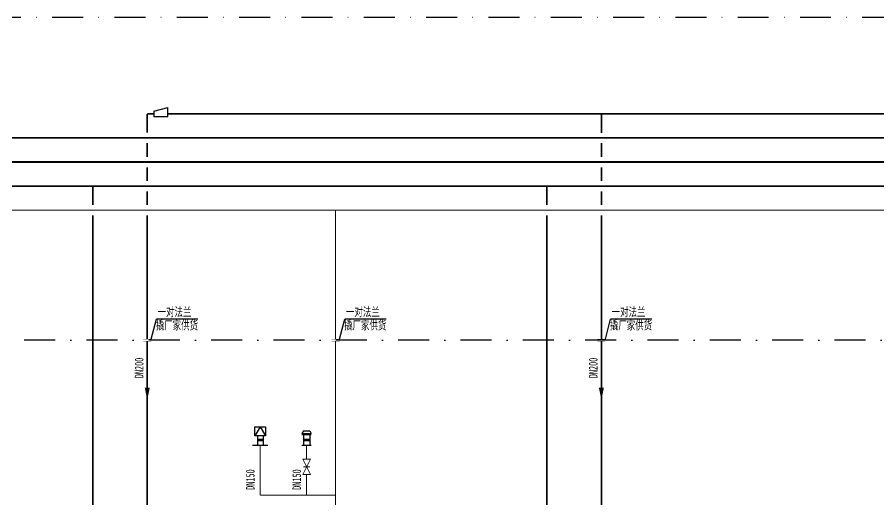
# Model space of a CAD drawing. Header units: millimetres. Extents: x 36820 to 41163, y -3485 to -2358.
# Drawn here: x 38076.7 to 38326.9, y -2850.8 to -2710.6 of the extents above; entities that cross this region are included whole.
import ezdxf

# ---------------------------------------------------------------- set-up
doc = ezdxf.new("R2010")
doc.units = ezdxf.units.MM
doc.header["$LTSCALE"] = 6
doc.linetypes.add('DASHDOT', pattern=[1, 0.5, -0.25, 0, -0.25])
doc.layers.add('bc', color=7, linetype='Continuous')
doc.layers.add('BZC', color=7, linetype='Continuous')
doc.styles.add('HZTXT', font='', dxfattribs={"width": 0.8})
doc.styles.get('HZTXT').set_extended_font_data('NSimSun')

msp = doc.modelspace()

# ---------------------------------------------------------------- linework, layer by layer
at = {"color": 2, "linetype": 'DASHDOT', "ltscale": 3}
msp.add_line((37561.902, -2710.61), (38554.904, -2710.61), dxfattribs=at)
at = {"color": 1}
for p, q in [((38116.388, -2737.906), (38120.388, -2736.806)), ((38116.388, -2737.906), (38120.388, -2736.806)), ((38116.388, -2737.906), (38116.388, -2739.506)), ((38116.388, -2737.906), (38116.388, -2739.506)), ((38120.388, -2739.506), (38116.388, -2739.506)), ((38120.388, -2739.506), (38116.388, -2739.506))]:
    msp.add_line(p, q, dxfattribs=at)
at = {"color": 0}
for p, q in [((38115.619, -2804.131), (38117.08, -2798.359)), ((38129.138, -2798.359), (38117.08, -2798.359)), ((38170.312, -2804.132), (38171.773, -2798.359)), ((38183.831, -2798.359), (38171.773, -2798.359)), ((38247.485, -2804.132), (38248.946, -2798.359)), ((38261.005, -2798.359), (38248.946, -2798.359))]:
    msp.add_line(p, q, dxfattribs=at)
at = {"linetype": 'DASHDOT', "ltscale": 3}
msp.add_line((38540.176, -2804.444), (37990.497, -2804.444), dxfattribs=at)
for p, q in [((38159.846, -2830.751), (38159.372, -2831.588)), ((38159.846, -2830.751), (38161.646, -2830.751)), ((38161.646, -2830.751), (38162.072, -2831.588)), ((38159.846, -2833.234), (38161.646, -2833.234)), ((38159.846, -2833.634), (38161.646, -2833.634))]:
    msp.add_line(p, q)
at = {"color": 7}
for p, q in [((38159.372, -2831.588), (38162.072, -2831.588)), ((38159.372, -2831.859), (38162.072, -2831.859)), ((38159.846, -2831.859), (38159.846, -2835.009)), ((38161.646, -2831.859), (38161.646, -2835.009)), ((38162.072, -2835.009), (38159.372, -2835.009))]:
    msp.add_line(p, q, dxfattribs=at)
at = {"color": 6, "const_width": 0.5}
for points in [[(38120.388, -2738.706), (38476.443, -2738.706)], [(38049.779, -2759.707), (38435.991, -2759.705)], [(38098.606, -2765.194), (38098.606, -2759.706)], [(38230.472, -2765.194), (38230.472, -2759.706)], [(38098.607, -2937.413), (38098.606, -2768.194)], [(38230.473, -2937.413), (38230.472, -2768.194)]]:
    msp.add_lwpolyline(points, dxfattribs=at)
at = {"color": 200, "lineweight": 13, "const_width": 0.3}
for points in [[(37658.582, -2766.694), (38391.323, -2766.694)], [(38169.145, -2804.132), (38169.145, -2766.694)], [(38169.145, -2937.331), (38169.145, -2804.758)], [(38147.243, -2838.965), (38147.243, -2835.009)], [(38160.722, -2835.009), (38160.722, -2838.965)], [(38147.243, -2849.497), (38147.243, -2838.965)], [(38160.715, -2843.472), (38160.722, -2849.497)], [(38147.243, -2849.497), (38169.145, -2849.497)]]:
    msp.add_lwpolyline(points, dxfattribs=at)
at = {"color": 0, "const_width": 0.1}
for points in [[(38115.619, -2804.131), (38113.286, -2804.131)], [(38170.312, -2804.132), (38167.979, -2804.132)], [(38247.485, -2804.132), (38245.153, -2804.132)], [(38115.619, -2804.758), (38113.286, -2804.758)], [(38170.312, -2804.758), (38167.979, -2804.758)], [(38247.485, -2804.758), (38245.153, -2804.758)]]:
    msp.add_lwpolyline(points, dxfattribs=at)
for points in [[(38114.453, -2821.87, 0, 1.44, 0), (38114.453, -2818.27, 1.44, 1.44, 0)], [(38246.319, -2821.87, 0, 1.44, 0), (38246.319, -2818.27, 1.44, 1.44, 0)]]:
    msp.add_lwpolyline(points, format="xyseb")
at = {"layer": 'bc', "color": 0}
for p, q in [((38147.243, -2829.657), (38145.661, -2832.263)), ((38147.243, -2829.657), (38148.825, -2832.263)), ((38146.411, -2832.263), (38146.411, -2835.009)), ((38146.411, -2833.239), (38148.075, -2833.239)), ((38146.411, -2833.601), (38148.075, -2833.601)), ((38148.075, -2832.263), (38148.075, -2835.009)), ((38149.447, -2835.009), (38145.04, -2835.009))]:
    msp.add_line(p, q, dxfattribs=at)
msp.add_lwpolyline([(38145.661, -2829.657), (38148.825, -2829.657), (38148.825, -2832.263), (38145.661, -2832.263)], close=True, dxfattribs=at)
at = {"layer": 'BZC', "color": 1}
msp.add_line((38120.388, -2739.506), (38120.388, -2736.806), dxfattribs=at)
msp.add_line((38120.388, -2739.506), (38120.388, -2736.806), dxfattribs=at)
at = {"layer": 'BZC', "color": 0, "lineweight": 13}
for p, q in [((38159.588, -2838.965), (38161.842, -2843.472)), ((38159.588, -2843.472), (38161.842, -2838.965)), ((38161.842, -2838.965), (38159.588, -2838.965)), ((38159.781, -2841.205), (38161.635, -2841.205)), ((38161.842, -2843.472), (38159.588, -2843.472))]:
    msp.add_line(p, q, dxfattribs=at)
at = {"layer": 'BZC', "color": 230, "const_width": 0.5}
for points in [[(38114.453, -2738.692), (38114.453, -2744.192)], [(38116.388, -2738.706), (38114.453, -2738.706)], [(38246.319, -2738.706), (38246.319, -2744.206)], [(38114.453, -2740.196), (38114.453, -2744.196)], [(38246.319, -2740.196), (38246.319, -2744.196)], [(38114.453, -2747.196), (38114.453, -2751.196)], [(38246.319, -2747.196), (38246.319, -2751.196)], [(38114.453, -2754.196), (38114.453, -2758.196)], [(38246.319, -2754.196), (38246.319, -2758.196)], [(38114.453, -2761.194), (38114.453, -2765.196)], [(38246.319, -2761.194), (38246.319, -2765.196)], [(38114.453, -2768.196), (38114.453, -2804.131)], [(38246.319, -2768.196), (38246.319, -2772.196)], [(38246.319, -2768.196), (38246.319, -2804.132)], [(38114.453, -2804.758), (38114.453, -2930.471)], [(38246.319, -2804.758), (38246.319, -2931.02)]]:
    msp.add_lwpolyline(points, dxfattribs=at)
at = {"layer": 'BZC', "color": 5, "const_width": 0.5}
for points in [[(37717.624, -2745.692), (38476.443, -2745.692)], [(37914.329, -2752.677), (38476.443, -2752.677)]]:
    msp.add_lwpolyline(points, dxfattribs=at)

# ---------------------------------------------------------------- texts
at = {"color": 0, "style": 'HZTXT', "width": 0.7}
for s, p in [('一对法兰', (38117.458, -2797.485)), ('一对法兰', (38172.151, -2797.485)), ('一对法兰', (38249.324, -2797.485)), ('撬厂家供货', (38116.932, -2801.356)), ('撬厂家供货', (38171.625, -2801.356)), ('撬厂家供货', (38248.798, -2801.356))]:
    msp.add_text(s, height=2.5, rotation=359.96522, dxfattribs=at).set_placement(p)
at = {"layer": 'BZC', "color": 0, "style": 'HZTXT', "width": 0.7}
for s, p in [('DN200', (38113.33, -2815.48)), ('DN200', (38245.196, -2815.48)), ('DN150', (38145.612, -2847.91)), ('DN150', (38159.09, -2847.91))]:
    msp.add_text(s, height=2.5, rotation=89.96522, dxfattribs=at).set_placement(p)

doc.saveas('drawing.dxf')
